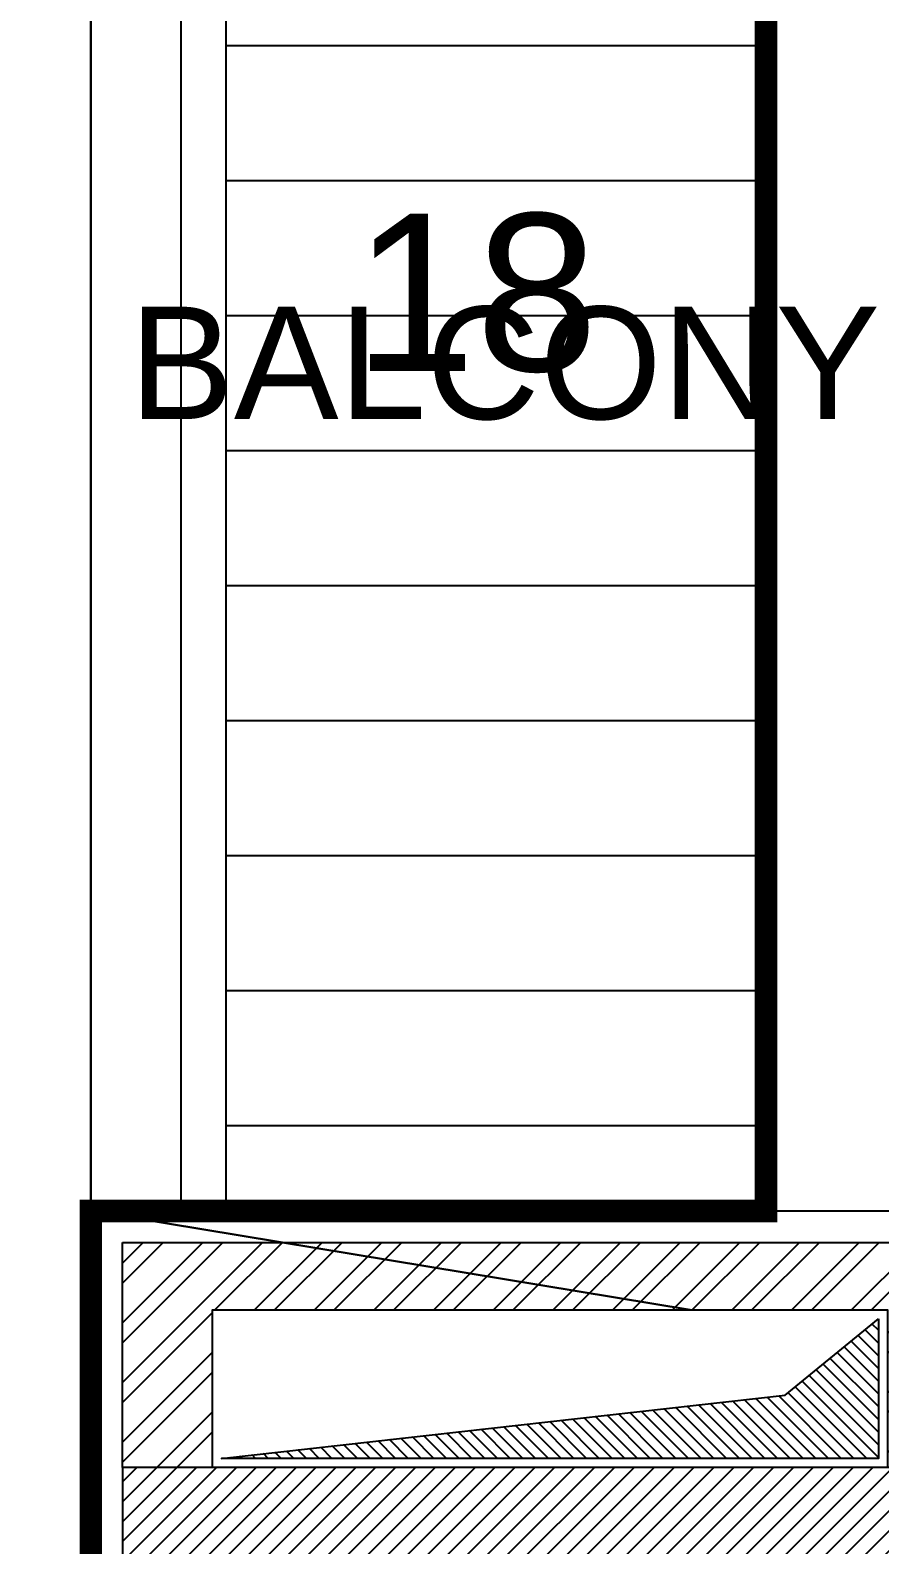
# Model space of a CAD drawing. Extents: x 0 to 47, y -4.1 to 58.5.
# Drawn here: x 26.504 to 28.391, y 22.768 to 26.134 of the extents above; entities that cross this region are included whole.
import ezdxf
from ezdxf.enums import TextEntityAlignment as Align

# ---------------------------------------------------------------- set-up
doc = ezdxf.new("R2010")
doc.units = 0
doc.header["$MEASUREMENT"] = 0
for name, color, linetype in [('A-AREAS', 6, 'CONTINUOUS'), ('A-AREAS-TXT', 6, 'CONTINUOUS'), ('A-BALUST', 1, 'CONTINUOUS'), ('A-HATCH-CONC', 8, 'CONTINUOUS'), ('A-HATCH-WALL', 8, 'CONTINUOUS'), ('A-NOMENCLATURE', 3, 'CONTINUOUS'), ('A-PROJECTION', 9, 'CONTINUOUS'), ('a-revetement', 1, 'CONTINUOUS'), ('a-shaft', 251, 'CONTINUOUS'), ('A-TILES', 137, 'CONTINUOUS'), ('A-WALL', 4, 'CONTINUOUS'), ('areaexe', 2, 'CONTINUOUS'), ('S-2ND-3RD-4-5-6TH$0$A-STR 2-3-4-5-6', 2, 'CONTINUOUS')]:
    doc.layers.add(name, color=color, linetype=linetype)
doc.styles.add('A100-STEXT', font='Arial Regular.ttf', dxfattribs={"height": 0.25})

msp = doc.modelspace()

# ---------------------------------------------------------------- hatches: boundary and pattern name
at = {"layer": 'A-HATCH-CONC'}
h = msp.add_hatch(dxfattribs=at)
h.set_pattern_fill('ANSI31', color=256, scale=0.25, style=0)
h.paths.add_polyline_path([(41.83837, 22.94), (26.70837, 22.94), (26.70837, 22.61), (28.46837, 22.61), (28.46837, 22.54), (41.83837, 22.54)])
h = msp.add_hatch(dxfattribs=at)
h.set_pattern_fill('ANSI31', color=256, scale=0.25, style=0)
h.paths.add_polyline_path([(41.83837, 22.94), (26.70837, 22.94), (26.70837, 22.61), (28.46837, 22.61), (28.46837, 22.54), (41.83837, 22.54)])
at = {"layer": 'A-HATCH-WALL'}
h = msp.add_hatch(dxfattribs=at)
h.set_pattern_fill('ANSI32', color=256, scale=0.25, style=0)
h.paths.add_polyline_path([(28.50837, 23.44), (26.70837, 23.44), (26.70837, 22.94), (26.90837, 22.94), (26.90837, 23.29), (28.40837, 23.29), (28.40837, 22.94), (29.70817, 22.94), (29.70817, 23.04), (28.50837, 23.04)])
h.paths.add_polyline_path([(29.70817, 23.04), (29.70817, 22.94), (31.15837, 22.94), (31.15837, 23.3525), (31.00837, 23.3525), (31.00837, 23.04)])
h.paths.add_polyline_path([(31.15837, 23.7525), (31.00837, 23.7525), (31.00837, 23.3525), (31.15837, 23.3525)])
at = {"layer": 'a-shaft'}
h = msp.add_hatch(dxfattribs=at)
h.set_pattern_fill('_USER,_O', color=256, scale=0.02, angle=315, pattern_type=0)
h.set_pattern_definition([(315.0000000003, (-338376.546732, -23743.371718), (0.0141421356236, 0.0141421356238), [])])
h.paths.add_polyline_path([(28.38837, 23.27), (28.1805, 23.10026), (26.92837, 22.96), (28.38837, 22.96)])
at = {"layer": 'A-TILES'}
h = msp.add_hatch(dxfattribs=at)
h.set_pattern_fill('_USER', color=256, scale=0.3, style=0, pattern_type=0)
h.set_pattern_definition([(0, (30.60837, 8.1), (0, 0.3), [])])
h.paths.add_polyline_path([(26.93837, 23.51), (28.13837, 23.51), (28.13837, 27.07), (26.93837, 27.07)])

# ---------------------------------------------------------------- linework, layer by layer
at = {"layer": 'A-AREAS'}
msp.add_lwpolyline([(26.63837, 31.81), (26.63837, 27.07), (27.07837, 27.07), (27.07837, 27.67), (28.13837, 27.67), (28.13837, 27.07), (28.13837, 23.51), (26.63837, 23.51), (27.96977, 23.29), (28.40837, 23.29), (28.40837, 22.94), (26.90837, 22.94), (26.90837, 23.29), (27.96977, 23.29), (26.63837, 23.51), (26.63837, 22.54)], dxfattribs=at)
for points in [[(26.63837, 27.07), (27.07837, 27.07), (27.07837, 27.67), (28.13837, 27.67), (28.13837, 27.07), (28.13837, 23.51), (26.63837, 23.51)], [(26.90837, 23.29), (28.40837, 23.29), (28.40837, 22.94), (26.90837, 22.94)]]:
    msp.add_lwpolyline(points, close=True, dxfattribs=at)
at = {"layer": 'A-BALUST'}
for p, q in [((26.83837, 27.07), (26.83837, 23.51)), ((26.93837, 27.07), (26.93837, 23.51))]:
    msp.add_line(p, q, dxfattribs=at)
at = {"layer": 'A-PROJECTION'}
for p, q in [((26.63837, 27.07), (26.63837, 23.51)), ((28.13837, 27.07), (28.13837, 23.51))]:
    msp.add_line(p, q, dxfattribs=at)
at = {"layer": 'a-revetement'}
for p, q in [((26.63837, 23.51), (28.50837, 23.51)), ((26.63837, 22.54), (26.63837, 23.51))]:
    msp.add_line(p, q, dxfattribs=at)
at = {"layer": 'a-shaft'}
msp.add_lwpolyline([(28.38837, 23.27), (28.38837, 22.96), (26.92837, 22.96), (28.1805, 23.10026), (28.38837, 23.27)], dxfattribs=at)
at = {"layer": 'A-WALL'}
for p, q in [((26.70837, 22.94), (26.70837, 23.44)), ((26.70837, 23.44), (28.50837, 23.44)), ((26.90837, 23.29), (28.40837, 23.29)), ((26.90837, 22.94), (26.90837, 23.29))]:
    msp.add_line(p, q, dxfattribs=at)
at = {"layer": 'areaexe', "const_width": 0.05}
msp.add_lwpolyline([(15.87998, 40.06771), (23.72722, 33.75695), (25.1686, 35.54927), (27.76357, 33.4624), (27.63823, 33.30654), (27.75512, 33.21254), (27.1911, 32.5112), (27.07421, 32.6052), (26.88621, 32.37142), (27.07928, 32.21615), (27.07928, 31.81), (26.63837, 31.81), (26.63837, 27.07), (27.07837, 27.07), (27.07837, 27.67), (28.13837, 27.67), (28.13837, 23.51), (26.63837, 23.51), (26.63837, 22.54)], dxfattribs=at)
at = {"layer": 'S-2ND-3RD-4-5-6TH$0$A-STR 2-3-4-5-6'}
msp.add_lwpolyline([(41.83837, 22.94), (26.70837, 22.94), (26.70837, 22.61), (28.46837, 22.61), (28.46837, 22.54), (41.83837, 22.54)], close=True, dxfattribs=at)

# ---------------------------------------------------------------- texts
at = {"layer": 'A-AREAS-TXT', "style": 'A100-STEXT'}
msp.add_text('18', height=0.35, dxfattribs=at).set_placement((27.49336, 25.37693), align=Align.CENTER)
at = {"layer": 'A-NOMENCLATURE', "style": 'A100-STEXT'}
msp.add_text('BALCONY', height=0.25, dxfattribs=at).set_placement((27.55764, 25.39513), align=Align.MIDDLE)

doc.saveas('drawing.dxf')
